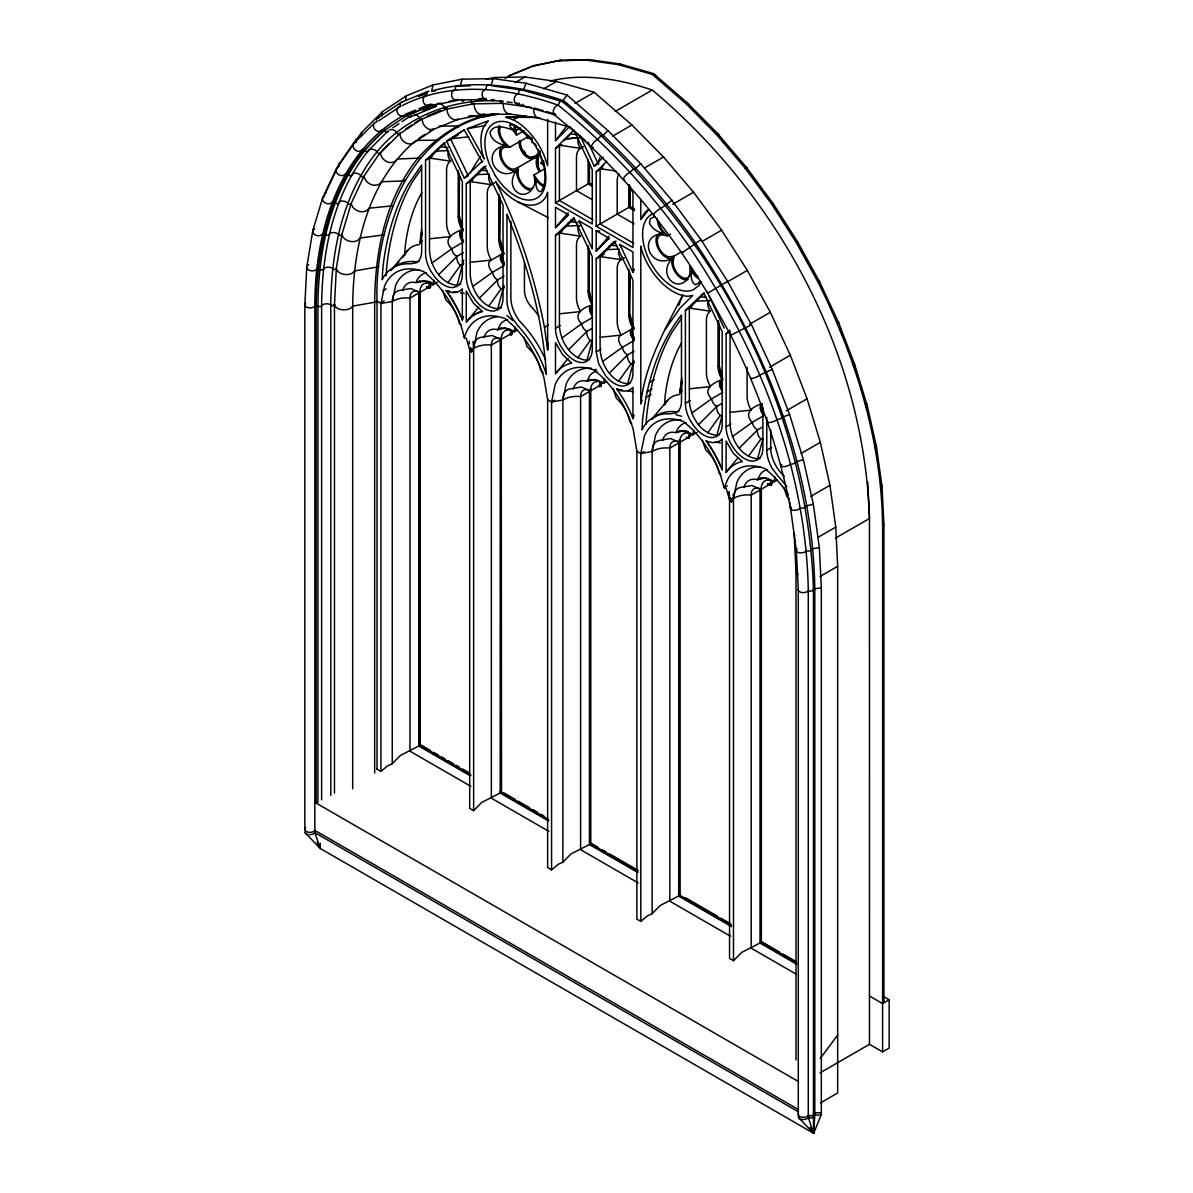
<?xml version="1.0" encoding="UTF-8"?>
<svg xmlns="http://www.w3.org/2000/svg" width="1193" height="1193" viewBox="0 0 1193 1193"><rect width="100%" height="100%" fill="white"/><g stroke="black" fill="none" stroke-linecap="round" stroke-linejoin="round"><path stroke-width="1.5" d="M821.321 1114.456L813.701 1133.35L320.246 848.462L305.319 832.968M316.16 306.735C316.667 251.917 328.209 194.653 363.268 150.989L365.058 149.945A1.864 1.476 39.8 0 0 366.892 151.824A1.864 1.476 39.8 0 0 368.488 150.452L388.307 130.753A1.864 1.506 50.7 0 1 386.681 132.155A1.864 1.506 50.7 0 1 384.981 130.141C334.547 172.955 318.322 242.119 317.949 305.691L317.949 802.054L316.16 803.098L316.16 306.735L317.949 305.691A1.849 1.104 1.5 0 0 320.067 306.646A1.849 1.104 1.5 0 0 321.618 305.423A6.114 3.639 1.5 0 1 330.789 304.722A1.849 1.104 1.5 0 0 332.907 305.676A1.849 1.104 1.5 0 0 334.458 304.439A9.335 5.547 1.5 0 0 342.615 309.792A9.335 5.547 1.5 0 0 352.696 306.109L376.168 301.978L377.048 300.77M306.765 267.575L304.841 305.11L304.841 829.731M314.848 830.865L314.848 305.93C314.758 234.395 337.022 152.54 403.652 115.348M492.605 114.051C463.287 118.808 437.279 136.077 417.908 158.147L397.045 159.042A9.335 7.456 39.8 0 1 387.263 161.83A9.335 7.456 39.8 0 1 380.463 152.212A1.864 1.476 39.8 0 1 378.867 153.584A1.864 1.476 39.8 0 1 377.033 151.705A6.114 4.891 39.8 0 0 368.488 150.452C333.608 193.907 322.125 250.873 321.618 305.423L321.618 799.862M334.472 304.737L336.337 268.574M377.018 769.425L377.018 301.218C374.527 224.045 410.392 128.486 495.483 113.917M386.219 275.762L386.651 267.277A372.291 214.934 60 0 1 412.36 181.888L421.532 168.645M402.399 257.673L404.725 254.84L405.068 248.219A241.985 139.715 60 0 1 421.785 192.714M419.817 242.91L421.681 229.384M420.503 242.79L421.77 233.276M646.144 424.097L646.502 417.296A372.291 214.934 60 0 1 672.211 331.908L681.367 318.665M679.667 392.929L681.814 377.689M681.009 392.422L681.904 381.596M681.665 392.05L681.799 389.336M540.041 152.197L537.924 155.985L518.388 167.244L518.03 173.447A12.049 6.949 60 0 0 523.816 185.437A12.049 6.949 60 0 0 532.958 187.868M532.108 142.832L532.287 139.73M536.805 158.102L536.895 156.551M537.193 162.382L537.461 157.73L536.477 158.296M537.924 155.985L537.521 162.904A11.11 6.412 60 0 0 540.205 170.674M539.997 153.077L538.58 155.597L538.177 162.531A11.11 6.412 60 0 0 538.595 165.081M798.758 1117.856L813.701 1133.35L814.804 1115.023L821.321 1115.023L821.321 587.955L819.367 547.647L813.343 504.296L803.381 459.737L789.632 414.567L772.259 369.383L751.501 324.779L727.641 281.354L700.977 239.689L671.883 200.32L640.73 163.784L607.938 130.544L566.973 95.037L526.009 83.256L493.216 78.619L462.064 79.185L432.97 84.957L406.321 95.843L382.446 111.71L361.688 132.348L336.888 168.079M378.792 266.77L354.5 270.915A9.335 5.98 6.1 0 1 344.434 274.435A9.335 5.98 6.1 0 1 336.337 268.261L341.973 234.171L351.294 203.198L363.418 177.369M384.086 234.827L359.943 238.048A9.335 6.487 13 0 1 349.922 241.344A9.335 6.487 13 0 1 341.988 234.171A1.864 1.282 13 0 1 340.408 235.453A1.864 1.282 13 0 1 338.335 234.111A6.114 4.25 13 0 0 329.253 233.962A1.864 1.282 13 0 1 327.702 235.26A1.864 1.282 13 0 1 325.644 233.903L323.84 234.946M377.018 769.082L380.955 771.364L387.695 765.772L392.273 763.699L392.273 301.501L395.614 285.455A68.046 39.294 60 0 1 419.235 269.663M469.699 348.073L469.699 808.392L473.636 810.673L473.636 348.475L476.991 332.429A68.046 39.294 60 0 1 497.466 316.771M511.797 333.265L501.194 339.379L492.083 335.487L481.51 337.276A22.264 12.855 60 0 0 474.173 344.076L473.636 348.475L471.667 351.89L469.401 348.654L466.299 338.38L464.301 337.723L465.971 332.922A73.593 42.486 60 0 1 498.629 316.667L504.982 318.442L511.32 323.989A73.593 42.486 60 0 1 543.993 377.972L547.632 399.715L547.632 867.579L551.569 869.861L551.569 401.981L555.207 384.444A73.593 42.486 60 0 1 587.866 368.19L594.218 369.964L600.556 375.512A73.593 42.486 60 0 1 633.229 429.495L636.868 451.237L636.868 919.102L640.805 921.384L647.531 915.792L652.124 913.719L660.191 905.487L680.442 895.093M551.569 869.861L558.294 864.269L562.872 862.196L562.872 399.998L566.228 383.952A68.046 39.294 60 0 1 591.445 368.234M640.805 921.384L640.805 453.504L644.444 435.967A73.593 42.486 60 0 1 677.117 419.712L683.455 421.487L689.808 427.034A73.593 42.486 60 0 1 720.05 473.576L724.136 487.743L726.134 488.399L729.251 498.674L731.518 501.91L733.486 498.495L734.023 494.096A22.264 12.855 60 0 1 741.36 487.296L751.918 485.506L761.045 489.398L771.647 483.284M652.124 913.719L652.124 451.521L655.464 435.475A68.046 39.294 60 0 1 680.696 419.757M729.549 498.092L729.549 958.411L733.486 960.693L733.486 498.495L736.827 482.464A68.046 39.294 60 0 1 760.448 466.672M361.345 136.017L361.688 132.348M460.259 234.275L460.409 231.979M501.03 256.256L501.656 260.954L503.893 264.443M500.956 257.777L501.552 255.302L504.102 253.781L503.446 254.169M590.177 309.285L590.848 305.736M392.825 205.807L368.935 208.193A9.335 6.904 20.8 0 1 358.974 211.295A9.335 6.904 20.8 0 1 351.309 203.198M377.018 301.218L380.955 303.484L392.273 301.501L392.81 297.102A22.264 12.855 60 0 1 400.147 290.302L410.705 288.512L419.832 292.404L429.346 286.916M428.69 287.289L429.793 283.248L429.271 288.303L426.319 287.051M429.271 288.303L430.434 283.815L429.778 284.202M430.584 287.543L431.091 283.442M501.194 337.768L501.522 792.301L481.704 802.442L473.636 810.673M510.052 334.264L511.156 330.222L510.649 335.278L511.305 334.905L511.797 330.789L511.141 331.177M511.961 334.532L512.453 330.416M547.632 399.715L551.569 401.981L562.872 399.998L563.409 395.599A22.264 12.855 60 0 1 570.761 388.799L581.319 387.009L590.446 390.901L599.96 385.414M590.431 389.291L590.117 391.901L591.087 388.918M599.304 385.786L600.407 381.745L599.885 386.8L600.541 386.428L601.033 382.312L600.377 382.699M601.197 386.055L601.69 381.939M636.868 451.237L640.805 453.504L652.124 451.521L652.66 447.121A22.264 12.855 60 0 1 659.997 440.321L670.555 438.532L679.682 442.424L689.196 436.936M679.026 440.247L678.698 896.092L731.503 926.588M679.667 440.814L679.354 443.423L680.323 440.441M688.54 437.309L689.643 433.268L689.122 438.323L686.154 437.07M690.598 436.206L690.941 433.462M729.147 491.397L729.251 498.674L733.486 498.495A18.67 10.782 0 0 1 751.202 495.095L760.716 489.592L760.716 942.694M769.903 484.298L771.006 480.242L770.559 483.911M770.484 485.297L771.647 480.809L771.14 484.925L767.531 484.045L771.14 484.925M771.796 484.552L772.303 480.436M404.904 180.098L404.024 180.948L381.357 181.739A9.335 7.233 29.8 0 1 371.47 184.676A9.335 7.233 29.8 0 1 364.193 175.759L379.434 153.688M381.894 116.019L382.446 111.71M420.145 158.043L419.25 158.923L417.908 158.147C385.593 198.381 375.124 251.186 374.677 301.68L374.677 773.019M420.935 237.526L421.785 232.411M642.147 400.251L640.805 403.711C644.936 364.268 664.963 329.402 682.828 294.835L678.832 305.199M681.054 385.831L681.904 380.731M405.56 100.272L406.321 95.843M681.949 251.544L674.239 256.003L673.135 261.655A12.049 6.949 60 0 0 681.054 276.716A12.049 6.949 60 0 0 690.136 272.809L689.778 266.188L693.953 272.854A12.049 6.949 60 0 0 698.129 276.91M432.97 84.957L431.687 90.981C475.396 78.47 521.55 86.179 563.722 100.794C614.395 141.639 658.7 189.941 695.743 243.432C764.251 345.12 812.612 464.241 814.804 588.06L814.804 1112.756L813.432 1113.546A3.072 1.775 0 0 1 812.001 1115.544A3.072 1.775 0 0 1 808.287 1115.261A5.16 2.982 0 0 1 801.979 1117.155A5.16 2.982 0 0 1 798.385 1113.621M459.305 126.011L458.38 126.905L457.187 126.011L439.143 126.07M462.064 79.185L460.468 85.27L459.096 86.06A3.072 2.431 84 0 0 455.592 89.803A5.16 4.086 84 0 0 451.759 96.245A5.16 4.086 84 0 0 457.933 99.392M482.703 116.452C479.675 119.002 472.801 113.917 468.417 116.303M445.362 142.504L429.495 158.058L429.495 250.992C430.449 266.069 440.754 283.874 457.068 285.261L463.704 260.208M485.223 166.632L470.206 181.56L470.206 274.494C471.16 289.556 481.45 307.376 497.779 308.748L503.923 285.485M574.444 218.14L559.428 233.067L559.428 326.002C560.382 341.079 570.672 358.884 587.001 360.271L592.205 340.587M615.141 241.642L600.124 256.57L600.124 349.504C601.078 364.566 611.368 382.386 627.697 383.758L633.856 360.495M704.362 293.15L689.345 308.092L689.345 401.012C690.3 416.089 700.589 433.894 716.918 435.281L722.123 415.596M730.041 331.579L730.041 424.514C730.996 439.576 741.3 457.396 757.615 458.768L762.834 439.084M493.216 78.619L491.292 84.703L489.905 85.493M484.104 337.53L484.134 337.485A26.917 15.539 60 0 1 497.585 329.715L500.747 323.855A36.819 21.265 60 0 1 507.696 319.605M573.371 389.007L573.341 389.052A26.917 15.539 60 0 1 586.822 381.238L589.983 375.377A36.819 21.265 60 0 1 596.932 371.127M743.955 487.549L743.97 487.505A26.917 15.539 60 0 1 757.436 479.735L760.597 473.875A36.819 21.265 60 0 1 767.546 469.624M449.731 291.152L446.093 290.57L447.643 292.613A79.17 45.707 60 0 1 460.483 315.444L462.332 320.082L463.555 316.682M622.164 389.947L616.721 389.082L618.242 391.11A79.17 45.707 60 0 1 631.082 413.941L632.946 418.594L634.169 415.194M526.009 83.256L523.727 89.296L522.355 90.086A3.072 2.222 -77.8 0 0 519.611 90.206A3.072 2.222 -77.8 0 0 518.627 93.815A5.16 3.743 -77.8 0 0 514.228 100.212A5.16 3.743 -77.8 0 0 519.507 103.299M460.394 232.903L463.406 230.279L462.75 230.667M502.402 255.645L502.864 254.556M590.311 307.913L591.803 306.064M591.43 306.437L590.833 308.912L592.205 313.789M631.544 329.238L631.097 333.801L634.229 339.647M721.109 380.567L720.095 384.295L720.811 387.486M760.955 405.486L761.895 403.831M761.283 405.307L761.805 404.054M761.82 405.501L761.656 408.975L762.953 412.196M438.323 140.178L415.79 140.416M619.942 244.505L632.946 272.392L634.378 269.156M402.742 290.555L402.772 290.51A26.917 15.539 60 0 1 416.223 282.741L419.727 281.056M662.592 440.575L662.607 440.53A26.917 15.539 60 0 1 676.073 432.761L679.563 431.076M336.172 169.212L322.617 198.053L312.805 230.622L306.869 266.471A5.16 3.311 6.1 0 0 310.448 270.632A5.16 3.311 6.1 0 0 316.741 268.947M325.286 193.46L338.931 164.41M808.511 1116.201L808.571 1117.826L808.377 1115.515M404.725 254.84L405.605 253.155A51.463 29.706 60 0 1 419.399 244.565M539.504 150.646L536.671 155.686L539.46 151.526M540.101 151.317L537.268 156.358L536.865 163.277A11.11 6.412 60 0 0 539.549 171.046M566.973 95.037L562.335 101.584L522.355 90.086L491.71 85.762M640.805 199.082L640.805 219.497L644.474 213.085A48.704 28.125 60 0 1 648.768 209.55M699.545 281.384L698.397 283.382L695.146 284.695C690.658 281.608 690.911 275.449 691.299 270.617A13.913 8.038 60 0 0 698.039 278.387M470.102 172.851L480.421 156.358M339.259 163.873L356.498 138.94M664.74 330.118L679.995 308.062L692.76 295.372L688.212 296.237A48.704 28.125 60 0 1 642.132 251.425L640.805 246.101L640.805 403.711M447.882 282.801L460.364 265.502L463.51 263.683M488.578 306.288L501.06 289.004L504.207 287.17M577.8 357.811L590.281 340.512A7.083 4.086 60 0 0 592.489 340.199M618.511 381.298L630.978 364.014L634.139 362.18M707.732 432.82L720.199 415.522A7.083 4.086 60 0 0 722.406 415.209M748.429 456.308L760.91 439.024A7.083 4.086 60 0 0 763.117 438.711M820.232 1058.504L837.665 1035.032M420.503 243.118L422.068 241.031M468.133 319.873L466.269 322.349L466.269 291.107L473.472 303.231L482.494 311.582L480.943 311.85A79.17 45.707 60 0 0 468.118 319.858A79.17 45.707 60 0 1 480.973 311.865M726.105 472.368L727.969 469.893A79.17 45.707 60 0 1 740.808 461.885L742.344 461.602L733.307 453.265L726.105 441.127L726.105 472.368L737.483 458.425M555.491 122.238L555.491 140.64L566.556 126.145M640.805 219.497L648.798 209.625M814.163 1115.634L813.701 1113.636M467.402 320.962L478.781 307.004M556.624 372.47L568.002 358.511M392.273 763.699L400.341 755.467L420.16 745.312L469.997 774.093M562.872 862.196L570.94 853.964L590.774 843.824L637.39 870.741M733.486 960.693L741.554 952.461L761.373 942.321L796.745 962.736M396.583 264.742L398.909 261.908M654.107 417.595L656.433 414.761M407.693 250.381L390.678 270.602A79.17 45.707 60 0 1 414.21 261.58L416.402 261.774A25.978 15.002 60 0 0 419.041 261.163M651.661 419.28L667.543 400.401M555.491 227.669L568.643 214.889L555.491 207.299L555.491 227.669L568.226 212.697M599.781 231.084L596.187 230.801L596.187 251.171L608.922 236.184M607.938 130.544L602.331 136.256A3.072 1.163 -46.8 0 0 600.183 136.733A3.072 1.163 -46.8 0 0 597.947 139.611A5.16 1.954 -46.8 0 0 592.28 144.457A5.16 1.954 -46.8 0 0 593.503 147.365M438.681 274.644L457.008 256.346L463.316 252.692M479.392 298.146L497.705 279.833L504.028 276.194M568.614 349.653L586.941 331.356L591.668 328.612M609.31 373.155L627.637 354.843L633.945 351.204M698.531 424.663L716.859 406.366L721.586 403.622M739.228 448.165L757.555 429.853L762.282 427.124M460.93 230.726L461.78 229.876M462.258 230.681L460.916 233.903L462.273 238.779M501.627 254.228L502.477 253.378M502.954 254.184L501.612 257.39L504.132 263.921M631.977 328.821L630.381 330.864L630.441 334.189L634.079 340.751M721.198 380.328L720.318 385.324L722.376 389.813M720.691 381.835L722.585 380.686M721.735 381.074L720.751 383.922L722.257 388.694M761.671 403.786C758.569 406.709 760.806 411.689 762.998 414.508M761.775 404.949L760.806 407.797L762.804 413.3M354.023 143.279L374.498 122.924M363.268 150.989L383.192 131.185L407.887 114.916L433.477 104.462A1.864 1.506 73.4 0 0 436.444 105.655M381.745 150.929L389.529 143.19M380.03 153.286L399.446 133.989L421.755 119.151M414.538 141.654C367.712 181.977 353.098 246.742 352.696 306.109L352.696 788.841M425.558 160.339L443.945 142.906L462.332 181.56L462.332 274.494A25.963 14.987 60 0 1 456.949 286.35L453.131 287.528A26.007 15.017 60 0 1 434.744 276.91L430.941 271.348A26.007 15.017 60 0 1 425.558 253.244L425.558 160.339L432.015 156.611M464.301 178.115L481.957 161.502L464.301 129.948L446.629 141.117L464.301 178.115L467.522 176.251M482.047 162.099L483.001 161.159M466.269 183.841L484.641 166.394L503.028 205.062L503.028 297.982A25.963 14.987 60 0 1 497.645 309.852L493.842 311.03A26.007 15.017 60 0 1 475.455 300.412L471.638 294.835A26.007 15.017 60 0 1 466.254 276.746L466.269 183.841L472.711 180.113M555.491 140.64L568.614 127.591M555.491 148.32L573.863 130.037L592.25 169.54L592.25 223.971L555.491 202.75L555.491 148.32L561.933 144.592M563.946 140.714L570.209 134.481M571.477 133.213L570.851 133.855L576.204 134.555M580.126 135.823L594.218 166.095L603.121 157.237M629.114 184.811L632.946 193.042L632.946 247.473L596.187 226.252L596.187 171.807L606.685 161.368M633.692 243.357L600.124 223.971L600.124 168.705L603.733 165.111M555.491 235.349L573.863 217.916L592.25 256.57L592.25 349.504C592.354 355.231 589.417 361.882 583.064 362.538A26.007 15.017 60 0 1 564.677 351.92L560.859 346.358A26.007 15.017 60 0 1 555.476 328.254L555.491 235.349L561.933 231.621M640.73 163.784L634.765 169.138A3.072 0.895 -42.5 0 0 632.737 169.704A3.072 0.895 -42.5 0 0 630.277 172.359A5.16 1.506 -42.5 0 0 624.864 176.37A5.16 1.506 -42.5 0 0 624.148 179.636M596.187 251.171L609.191 238.302M596.187 258.851L614.574 241.404L632.946 280.072L632.946 372.991A26.007 15.017 60 0 1 627.563 384.862L623.76 386.04A26.007 15.017 60 0 1 605.373 375.422L598.647 363.761L596.187 351.771L596.187 258.851L604.255 254.184M690.792 421.383A26.007 15.017 60 0 1 685.408 403.264L685.408 310.359L703.795 292.926L722.168 331.579L722.168 424.514A26.007 15.017 60 0 1 716.784 436.384L712.982 437.548A26.007 15.017 60 0 1 694.594 426.93L690.792 421.368M730.951 423.992L726.105 426.781L726.105 333.861L729.922 330.073M772.661 204.764L773.586 203.749L772.244 204.167M671.883 200.32L660.982 208.387A5.16 1.044 -38.4 0 0 655.419 212.205A5.16 1.044 -38.4 0 0 654.196 214.889M813.432 1113.546L813.432 588.85C807.169 400.177 706.957 220.228 562.335 101.584L561.545 101.092A2.997 1.73 -60 0 0 559.368 102.359L558.279 105.223A5.026 2.908 -60 0 0 554.76 107.474L553.239 110.606L553.835 114.409C615.573 163.978 667.006 225.447 707.628 293.254L727.641 281.354M608.132 239.286L609.34 238.391L596.187 230.801M815.013 1115.157L814.908 1112.935M431.955 262.982L451.819 248.74L462.854 242.373M472.652 286.484L492.515 272.243L503.565 265.86M561.888 337.992L581.737 323.75L592.787 317.383M700.977 239.689L681.844 252.931L683.112 252.484M602.584 361.494L622.448 347.252L633.483 340.87M691.806 413.002L711.669 398.76L722.704 392.393M732.502 436.504L752.365 422.262L763.401 415.88M544.5 327.449C534.688 276.955 518.359 227.744 495.662 181.575L500.225 187.689A48.704 28.125 60 0 0 546.305 196.099L547.632 192.312L547.632 349.922L548.228 342.645L547.632 349.922L544.5 327.449L548.467 324.72M818.995 281.891L819.666 281.369L818.83 281.533M731.786 334.458L730.712 335.263C758.137 390.23 779.074 448.493 790.541 508.919M377.614 118.047L401.295 102.285L427.765 91.473M378.584 120.896L400.639 106.222A3.072 2.505 62.1 0 1 402.593 102.016M392.855 127.726L398.939 123.684M401.966 121.671L409.572 116.616M405.859 128.919L411.824 124.952M414.806 122.968L419.28 120.001M505.191 78.44L509.59 75.517L534.136 65.496L560.934 60.172L589.625 59.65L619.823 63.915L653.585 73.638L687.362 102.911L717.56 133.512L746.251 167.169L773.049 203.421L797.595 241.806L819.576 281.787L838.694 322.856L854.68 364.476L867.356 406.067L876.527 447.107L882.074 487.027L883.909 524.86L883.909 1002.806M418.862 138.358L425.021 134.272M429.644 131.2L432.716 129.142M412.808 143.339L434.297 129.053L458.306 119.24A9.335 7.561 73.4 0 1 450.179 117.257A9.335 7.561 73.4 0 1 447.241 107.817A1.864 1.506 73.4 0 1 445.571 109.234A1.864 1.506 73.4 0 1 444.184 107.072A6.114 4.951 73.4 0 0 441.216 104.313M468.238 175.848L450.566 138.835L464.435 129.619M797.55 241.97L796.685 242.373M383.192 131.185L384.981 130.141M410.854 116.437A1.864 1.521 62.1 0 1 407.887 114.916L406.097 115.96L433.477 104.462M491.665 79.379L494.871 77.53L524.905 76.978L556.52 81.437L594.218 92.293L631.917 124.967L663.532 157.014L693.565 192.237L721.616 230.189L747.325 270.379L770.32 312.238L790.333 355.231L807.079 398.805L820.352 442.349L829.94 485.312L835.756 527.097L837.665 566.287L837.665 1092.997L820.471 1102.914M509.59 75.517L508.278 76.277L534.136 65.496M346.596 175.103L348.401 174.074A1.864 1.432 29.8 0 0 350.324 175.803A1.864 1.432 29.8 0 0 351.905 174.446A6.114 4.742 29.8 0 1 360.674 175.386A1.864 1.432 29.8 0 0 362.597 177.101A1.864 1.432 29.8 0 0 364.178 175.759M515.287 82.526L524.905 76.978M532.824 66.241L560.934 60.172M333.399 203.213L335.188 202.184A1.864 1.372 20.8 0 0 337.201 203.735A1.864 1.372 20.8 0 0 338.767 202.407A6.114 4.518 20.8 0 1 347.715 202.974A1.864 1.372 20.8 0 0 351.294 203.556M446.629 141.117L457.918 134.6M452.013 138.239L458.455 134.526M446.823 141.475L454.891 136.807M559.621 60.932L589.625 59.65M543.695 88.849L556.52 81.437M588.313 60.411L618.511 64.676L619.823 63.915M515.853 130.693L520.655 127.934M511.916 128.844L516.554 135.077L524.264 130.633M574.981 103.388L594.218 92.293M518.388 167.244L514.213 169.078A12.049 6.949 60 0 1 502.387 159.564A12.049 6.949 60 0 1 504.714 147.261L509.694 147.276L528.201 136.599M522.892 131.17L529.424 136.479M528.812 137.627L529.468 137.255L526.918 137.627L532.033 139.238M481.286 168.899L486.118 166.11M478.96 171.225L485.402 167.497M618.511 64.676L652.273 74.384L653.585 73.638M318.054 269.872L319.843 268.843A1.864 1.193 6.1 0 0 321.961 269.976A1.864 1.193 6.1 0 0 323.512 268.708M535.09 156.387L536.015 155.701M615.185 111.426L652.273 90.012C777.776 195.07 864.12 353.009 869.458 518.016L869.473 1044.322L882.596 1051.898L889.158 1048.11L889.158 999.779L883.327 996.409M494.469 182.857L491.307 184.676A19.491 11.259 60 0 0 487.266 193.594L487.266 246.489A19.491 11.259 60 0 0 491.307 260.089C486.058 262.251 489.741 269.618 492.53 272.451A6.427 3.713 60 0 0 497.705 279.833A7.083 4.086 60 0 0 501.06 289.004A7.083 4.086 60 0 0 504.028 287.901M544.754 166.617L540.802 162.8L543.874 161.01M462.243 229.861A19.491 11.259 60 0 1 458.201 216.276L458.858 215.903A19.491 11.259 60 0 0 462.094 227.997M459.514 216.231L462.899 229.995L460.617 225.253L458.858 216.604L459.514 176.176M534.896 184.408A12.049 6.949 60 0 0 535.031 181.933L533.927 174.998L544.724 168.765M583.437 146.635L580.529 148.32A19.491 11.259 60 0 0 576.487 157.237L576.487 190.626L591.817 199.47M612.68 136.077L631.917 124.967M463.227 229.295C453.474 232.575 441.857 239.167 451.819 248.949A6.427 3.713 60 0 0 457.008 256.346A7.083 4.086 60 0 0 460.364 265.502A7.083 4.086 60 0 0 463.6 263.877M652.273 74.384L686.05 103.672L687.362 102.911M460.244 233.53L462.765 240.509L462.407 238.675M462.899 229.488C457.516 230.905 459.782 238.003 462.452 241.001L463.615 241.135L462.959 241.508M594.218 166.095L599.05 163.292M382.923 290.749L386.159 288.885M596.187 171.807L602.644 168.094M381.029 302.724L384.25 300.86M555.491 202.75L589.446 183.155L592.533 184.93M504.147 265.517C501.105 262.833 497.854 255.436 502.939 253.363A19.491 11.259 60 0 1 498.898 239.778L499.554 239.405A19.491 11.259 60 0 0 502.79 251.499M503.595 253.498L501.328 248.755L499.554 240.106L500.21 197.859M437.503 282.204L432.955 284.829A18.566 10.722 60 0 0 419.832 292.404A13.913 8.038 60 0 0 409.989 298.086L405.128 297.892A18.67 10.782 0 0 0 392.273 301.501M419.504 293.403L420.16 293.031L420.16 745.312M644.295 168.109L663.532 157.014M503.923 252.797L491.307 260.089L470.206 262.296M686.05 103.672L716.247 134.272L717.56 133.512M570.508 220.422L573.729 218.558M568.181 222.733L574.623 219.005M596.187 226.252L630.143 206.643L634.78 209.327M672.733 204.271L693.565 192.237M611.204 243.909L616.05 241.12M608.877 246.235L615.32 242.507M716.247 134.272L744.939 167.93L746.251 167.169M624.386 257.867L621.225 259.686A19.491 11.259 60 0 0 617.199 268.604L617.199 321.499A19.491 11.259 60 0 0 621.225 335.099C615.991 337.276 619.659 344.628 622.448 347.461A6.427 3.713 60 0 0 627.637 354.843A7.083 4.086 60 0 0 630.978 364.014A7.083 4.086 60 0 0 633.96 362.911M674.239 256.003L669.601 256.883A12.049 6.949 60 0 1 658.193 245.788A12.049 6.949 60 0 1 662.1 234.887L667.379 235.871L670.451 234.096M517.344 330.058L514.317 331.803A18.566 10.722 60 0 0 501.194 339.379A13.913 8.038 60 0 0 491.352 345.06A18.67 10.782 0 0 0 473.636 348.475L469.401 348.654M592.369 316.011C589.983 313.222 587.448 306.571 592.16 304.886A19.491 11.259 60 0 1 588.134 291.286L588.79 290.913A19.491 11.259 60 0 0 590.624 299.935M592.071 303.425L588.79 291.614L589.446 251.186M591.579 305.214C581.692 307.943 572.61 315.086 581.752 323.959A6.427 3.713 60 0 0 586.941 331.356A7.083 4.086 60 0 0 590.281 340.512M702.394 241.299L721.616 230.189M555.491 328.269L560.322 325.48M744.939 167.93L771.737 204.182L773.049 203.421M631.738 328.776L632.872 328.373A19.491 11.259 60 0 1 628.83 314.788L629.486 314.415A19.491 11.259 60 0 0 632.708 326.509M633.528 328.507L631.246 323.765L629.486 315.116L630.143 274.688M633.856 327.807L621.225 335.099L600.124 337.306M596.202 351.935L601.048 349.131M726.492 282.398L747.325 270.379M771.737 204.182L796.283 242.552L797.595 241.806M685.408 310.359L691.865 306.631M551.569 401.981L554.79 400.117M606.596 381.581L603.569 383.326A18.566 10.722 60 0 0 590.446 390.901A13.913 8.038 60 0 0 580.603 396.583A18.67 10.782 0 0 0 566.556 398.149L562.872 399.998M726.105 333.861L729.341 331.997M882.596 1051.898L882.596 525.621C881.597 440.799 855.813 358.019 818.264 282.547L819.576 281.787M749.502 324.272L770.32 312.238M649.454 382.521L654.286 379.732M647.173 391.736L652.004 388.948M646.248 397.299L651.08 394.51M722.302 391.021C719.916 388.232 717.366 381.581 722.093 379.896A19.491 11.259 60 0 1 718.052 366.296L718.708 365.923A19.491 11.259 60 0 0 720.557 374.945M721.989 378.435L718.708 366.624L719.364 324.377M679.846 389.619L680.502 389.246L680.353 393.138M723.077 379.314C713.325 382.595 701.693 389.186 711.669 398.969A6.427 3.713 60 0 0 716.859 406.366A7.083 4.086 60 0 0 720.199 415.522M685.408 403.279L690.24 400.49M837.382 323.616L838.694 322.856M769.5 367.265L790.333 355.231M640.805 453.504L644.026 451.64M689.629 434.222L690.285 433.834L689.122 438.323M697.338 432.224L692.805 434.849A18.566 10.722 60 0 0 679.682 442.424A13.913 8.038 60 0 0 669.84 448.106A18.67 10.782 0 0 0 655.807 449.672L652.124 451.521M762.193 403.726C752.306 406.455 743.239 413.598 752.365 422.471A6.427 3.713 60 0 0 757.555 429.853A7.083 4.086 60 0 0 760.91 439.024M853.368 365.237L854.68 364.476M786.247 410.824L807.079 398.805M786.828 486.789A79.17 45.707 60 0 0 778.149 476.246L772.154 468.342A25.963 14.987 60 0 1 766.771 450.253L771.617 447.464M727.372 485.879L724.136 487.743L728.237 478.304A73.593 42.486 60 0 1 758.48 466.687L764.817 468.476L771.17 474.009A73.593 42.486 60 0 1 788.319 494.603M866.043 406.828L867.356 406.067M801.114 453.444L820.352 442.349M777.195 480.078L774.168 481.823A18.566 10.722 60 0 0 761.045 489.398A13.913 8.038 60 0 0 751.202 495.095L751.202 948.181L796.014 974.055M760.716 490.398L761.373 490.025L761.373 942.321M875.215 447.867L876.527 447.107M810.718 496.407L829.94 485.312M880.762 487.788L882.074 487.027M818.13 537.282L835.756 527.097M835.607 538.043L869.473 518.478L867.699 481.987M882.596 525.621L883.909 524.86M820.038 576.458L837.665 566.287M889.158 999.779L882.596 1003.567L869.473 995.991M820.038 1072.865L869.473 1044.322M751.501 324.779L730.712 335.263L706.48 291.137M497.585 329.715L501.09 328.03M586.822 381.238L590.326 379.553M757.436 479.735L760.94 478.065M513.05 119.703L518.254 117.346L506.041 117.302L513.05 119.703A48.704 28.125 60 0 1 543.963 155.06L547.632 165.693L547.632 119.3M533.331 156.969L536.403 155.627M537.327 155.299L532.018 157.73A11.11 6.412 60 0 1 523.28 152.719A11.11 6.412 60 0 1 519.924 141.475M537.879 155.985L533.047 158.207A12.049 6.949 60 0 1 523.578 152.764A12.049 6.949 60 0 1 519.939 140.565M434.028 280.206A28.543 16.478 60 0 0 432.955 284.829C428.764 275.315 409.214 289.109 419.384 276.88A36.819 21.265 60 0 1 426.333 272.63M497.675 329.715L505.28 327.851L514.317 331.803A28.543 16.478 60 0 1 515.391 327.18M586.911 381.238L594.651 379.449L603.569 383.326A28.543 16.478 60 0 1 604.627 378.703M757.525 479.735L765.25 477.946L774.168 481.823A28.543 16.478 60 0 1 775.241 477.2M418.504 96.365L426.736 92.994M422.068 95.142L427.019 93.114M402.28 105.551C450.939 80.617 508.486 87.507 558.279 105.223C608.728 145.874 652.78 193.967 689.658 247.19C757.913 348.52 806.11 467.224 808.287 590.595L808.287 1115.261M405.188 114.334L415.462 110.129M418.892 108.727L429.167 104.537M422.963 110.755L433.134 106.595M410.258 116.959L435.654 106.58M427.258 115.975L440.575 110.531M421.427 119.36L446.361 109.174M467.328 128.71L488.399 120.791L484.447 125.369A48.704 28.125 60 0 0 482.792 154.792L484.224 158.952L467.328 128.71L485.655 125.519M772.259 369.383L759.911 375.034A5.16 0.88 -23 0 1 753.857 378.017A5.16 0.88 -23 0 1 751.038 377.987M591.519 306.079L592.667 305.676M594.218 369.964L596.217 369.278M457.068 285.261L460.886 284.083M497.779 308.748L501.582 307.585M587.001 360.271L589.536 359.481M627.697 383.758L630.232 382.983M716.918 435.281L719.454 434.491M757.615 458.768L760.165 457.993M789.632 414.567L782.071 417.237A3.072 0.805 -19 0 1 780.535 418.654A3.072 0.805 -19 0 1 777.046 419.563A5.16 1.342 -19 0 1 770.887 422.322A5.16 1.342 -19 0 1 767.785 421.591M654.897 216.574L650.483 218.558L649.41 222.837C651.81 228.892 657.91 232.203 663.949 233.634A13.913 8.038 60 0 1 657.313 218.274M803.381 459.737L795.671 461.915A3.072 1.074 -14.8 0 1 794.18 463.481A3.072 1.074 -14.8 0 1 790.601 464.092A5.16 1.789 -14.8 0 1 783.607 466.687A5.16 1.789 -14.8 0 1 781.758 464.435M486.103 79.26L494.871 77.53M432.105 91.414L435.713 90.698M549.898 81.124C583.899 72.654 619.585 79.156 652.273 90.012M436.966 103.776L440.456 103.075M449.179 101.345L457.918 99.615M431.687 105.506L459.603 99.958L485.983 99.481M445.973 109.264L473.189 103.866L502.328 103.344M456.278 119.792L482.524 114.588L510.619 114.066A9.335 7.113 -86.4 0 1 503.282 104.432M481.987 117.332L498.391 114.081M813.343 504.296L805.529 505.996A3.072 1.327 -10.3 0 1 804.067 507.711A3.072 1.327 -10.3 0 1 800.414 508.009A5.16 2.222 -10.3 0 1 793.345 510.306A5.16 2.222 -10.3 0 1 791.347 507.353M450.566 138.835L468.864 136.777M429.495 238.809L450.611 236.587A19.491 11.259 60 0 1 446.57 223.002L446.57 170.092A19.491 11.259 60 0 1 450.611 161.174A7.784 4.489 60 0 1 448.762 151.377M559.428 313.819L580.529 311.597A19.491 11.259 60 0 1 576.487 298.011L576.487 245.102A19.491 11.259 60 0 1 580.529 236.184A7.784 4.489 60 0 1 579.574 225.611M689.345 388.829L710.461 386.607A19.491 11.259 60 0 1 706.42 373.021L706.42 320.127A19.491 11.259 60 0 1 710.461 311.194A7.784 4.489 60 0 1 709.507 300.621M730.041 412.316L751.158 410.109A19.491 11.259 60 0 1 747.116 396.523L747.116 367.325M577.412 137.762L565.765 138.895L578.187 137.851M819.367 547.647L811.494 548.884A3.072 1.551 -5.4 0 1 810.047 550.748A3.072 1.551 -5.4 0 1 806.349 550.748A5.16 2.625 -5.4 0 1 799.25 552.747A5.16 2.625 -5.4 0 1 797.148 549.108M436.474 151.123L448.404 150.572M477.185 174.625L489.115 174.074M566.407 226.133L580.037 225.507M607.103 249.635L619.033 249.083M696.324 301.143L709.954 300.517M654.137 75.04L655.852 75.726A4.832 2.789 -60 0 1 656.254 76.755M590.535 379.538L599.05 380.671M679.786 431.061L688.286 432.194L692.805 434.849A28.543 16.478 60 0 1 693.864 430.226M761.149 478.035L765.131 477.871L770.335 479.571M419.921 281.175L424.052 280.952L429.122 282.577M501.284 328.15L509.829 329.164M459.096 86.06L469.967 85.866M478.989 98.601L486.028 98.482M526.426 116.168L506.041 117.302L535.344 117.406M821.321 587.955L813.432 588.85A3.072 1.715 -1.4 0 1 812.001 590.818A3.072 1.715 -1.4 0 1 808.287 590.595A5.16 2.893 -1.4 0 1 801.979 592.548A5.16 2.893 -1.4 0 1 798.385 589.178M814.804 1112.756L821.321 1112.741M526.62 136.777L527.873 136.777L522.594 131.692M540.802 162.8L544.112 162.815M440.933 146.709L448.076 147.634M481.629 170.196L486.983 170.897M570.851 221.719L577.994 222.644M611.547 245.206L616.915 245.922M700.768 296.729L706.137 297.43M491.262 99.66L494.752 100.152M500.001 100.898L503.491 101.39M506.995 101.882L512.244 102.628M515.465 103.15L519.238 103.612M501.955 103.299L530.84 107.385M508.65 113.887L538.326 118.077L570.627 127.368M600.124 168.705L615.961 171.031M429.495 158.058L450.611 161.174M470.206 181.56L491.307 184.676A7.784 4.489 60 0 1 489.458 174.879M559.428 233.067L580.529 236.184M600.124 256.57L621.225 259.686A7.784 4.489 60 0 1 619.376 249.889M689.345 308.092L710.461 311.194M453.355 291.718L456.994 292.3M460.617 292.882L464.256 293.448M627.607 390.812L633.065 391.677M715.025 442.036L720.468 442.901M688.316 432.209C683.261 426.9 670.615 438.577 679.22 426.9A36.819 21.265 60 0 1 686.184 422.65M675.909 414.672L681.501 416.253M534.121 108.026L543.188 110.666M546.364 111.545L555.491 114.2M517.001 103.985L554.76 114.856A5.026 2.908 -60 0 0 555.893 114.752M514.302 124.624A13.913 8.038 60 0 0 514.645 130.693C507.472 128.024 493.634 122.581 490.025 132.647C491.054 140.312 499.315 144.472 506.264 145.576A13.913 8.038 60 0 1 499.33 125.414M446.093 290.57C451.133 293.329 458.425 293.657 462.332 288.825L462.332 320.082M426.975 286.663L429.927 287.931M616.721 389.082C621.762 391.841 629.054 392.169 632.946 387.337L632.946 418.594M553.835 114.409L554.76 114.856M528.767 136.852L531.989 138.448M517.717 201.766L548.407 217.752M591.877 185.318L588.79 183.528L588.79 161.816M634.124 209.7L629.486 207.03L629.486 185.318M591.952 186.123L588.134 183.916L588.134 159.802M634.229 210.535L628.83 207.403L628.83 185.154M634.05 223.852L617.199 214.129L617.199 180.739A19.491 11.259 60 0 1 619.048 173.85M592.996 219.855L559.428 200.484L559.428 145.203L580.529 148.32A7.784 4.489 60 0 1 579.574 137.747M420.816 744.939L430.464 750.501M433.685 752.365L438.502 755.154M441.723 757.003L444.929 758.867M448.15 760.716L452.967 763.505M456.188 765.354L459.394 767.218M462.616 769.067L469.043 772.781M503.789 792.838L515.048 799.34M518.254 801.204L529.513 807.691M532.734 809.555L537.551 812.329M540.772 814.193L543.978 816.042M591.43 843.436L597.857 847.149M602.674 849.938L605.895 851.787M609.101 853.651L638.046 870.353M685.483 897.747L717.634 916.313M720.855 918.163L730.504 923.74M762.029 941.933L779.715 952.148M782.921 953.997L795.791 961.424M501.522 792.301L548.154 819.218M731.458 925.037L680.01 895.346L680.01 443.05M419.325 745.595L470.952 775.405M499.792 792.048L548.884 820.396M589.924 844.092L638.344 872.038M678.444 895.197L730.802 925.425M760.523 942.589L796.089 963.109M470.057 775.644L418.847 746.072L418.847 292.971M548.228 820.769L500.21 793.047L500.21 339.96M637.465 872.292L589.461 844.569L589.461 391.483M796.864 964.332L760.06 943.066L760.06 489.98M470.803 786.306L409.989 751.187L409.989 298.086L419.504 292.598L419.504 745.7M548.974 831.432L491.352 798.162L491.352 345.06L500.866 339.573L500.866 792.674M638.21 882.954L580.603 849.684L580.603 396.583L590.117 391.095L590.117 844.197M730.653 936.326L669.84 901.207L669.84 448.106L679.354 442.618L679.354 895.719M314.848 802.337L798.505 1081.574M798.505 1109.609L314.848 830.373A5.16 2.982 0 0 1 307.734 832.088A5.16 2.982 0 0 1 305.602 827.808M309.39 834.638A5.16 2.982 0 0 0 314.848 832.639L798.505 1111.876M514.645 130.693L510.201 126.98L509.754 124.549L514.809 125.548L531.616 138.537M569.315 126.607L585.659 140.774M506.936 315.459L512.528 320.35M523.25 131.305L528.529 136.405M509.694 147.276L504.415 142.176A12.049 6.949 60 0 1 500.523 126.771M689.584 106.788L694.803 112.082M702.647 120.031L707.881 125.325M633.811 339.453C631.022 336.814 628.92 330.043 634.02 328.791C629.695 330.148 631.902 336.172 634.05 338.633M462.452 241.001L463.451 242.239M720.811 475.023L719.051 473.114A26.917 15.539 60 0 0 705.6 449.806L702.438 440.306M631.574 423.5L629.844 421.666A26.917 15.539 60 0 0 616.363 398.283L613.202 388.784M543.188 372.887L540.578 370.069A26.917 15.539 60 0 0 527.127 346.76L523.966 337.261M460.96 325.003L459.216 323.094A26.917 15.539 60 0 0 445.75 299.786L442.588 290.287M667.379 235.871L662.383 230.145A12.049 6.949 60 0 1 658.775 221.779M721.78 140.178L725.359 144.368M707.479 442.633L705.943 440.59C710.983 443.349 718.275 443.677 722.168 438.845L722.168 470.102L720.304 465.464A79.17 45.707 60 0 0 707.479 442.633A79.17 45.707 60 0 1 720.304 465.464M533.927 174.998L538.565 181.232A12.049 6.949 60 0 0 545.082 185.467M763.714 192.625L765.846 195.518M762.491 412.48L763.073 413.315M721.601 389.082L722.615 390.529M634.199 337.53L633.289 336.008M633.483 338.111L634.065 338.931M592.444 314.803L591.415 313.073M592.175 314.788L590.177 308.54M504.266 262.52L503.371 260.999M503.222 263.295L503.804 264.115M462.526 239.793L460.468 235.304M534.688 143.458L536.149 145.77M810.017 1127.31L813.701 1133.35L813.701 1129.846M317.487 843.943L320.246 848.462L320.246 843.212M801.055 250.336L802.814 253.512M796.283 242.552L818.264 282.547M579.246 221.018L592.25 248.89L592.25 228.519L579.097 220.929L580.305 223.225M621.001 246.727L619.793 244.431L632.946 252.021L632.946 272.392M314.907 832.848L314.907 830.656M722.511 387.516L721.854 385.906M721.676 387.889L722.123 388.799M502.641 262.46L501.164 258.792M811.329 1128.518L813.701 1133.35L813.432 1115.813M317.099 842.019L320.246 848.462L314.848 832.639M537.461 148.767L544.351 166.021L544.217 164.5C544.426 173.283 546.782 183.647 541.249 191.208L539.907 191.73C535.418 189.568 535.836 183.588 535.851 179.382A13.913 8.038 60 0 0 542.979 186.287M722.645 378.062L719.364 366.251M634.184 328.12L631.902 323.392L630.143 314.743M503.506 251.529L500.21 239.733M709.373 296.401L724.136 328.135M587.985 141.952L598.155 163.814M783.801 487.281L786.962 496.78A26.917 15.539 60 0 1 789.319 499.077M840.245 329.954L842.228 335.129M730.041 497.645L731.518 501.91M470.191 347.625L471.667 351.89M798.385 1115.887A5.16 2.982 0 0 0 801.979 1119.422A5.16 2.982 0 0 0 808.287 1117.528L813.701 1133.35M762.312 408.588L762.819 410.228M761.343 408.632L761.626 409.557M761.596 410.675L760.791 407.052M720.93 386.055L721.228 386.979M632.379 333.578L632.886 335.218M631.425 333.622L631.708 334.547M591.937 310.896L592.19 311.716M590.386 310.314L590.967 312.163M502.969 260.208L502.268 257.017M501.492 258.613L501.791 259.537M462.273 236.706L461.661 234.29M855.083 369.651L853.502 364.476A4.578 1.193 -19 0 0 853.383 362.896M720.468 370.113L721.347 373.051M631.246 318.591L632.558 323.005M591.206 299.89L589.446 291.241M501.328 243.581L502.641 247.995M460.632 220.079L461.93 224.493M464.301 337.723L462.63 330.998A73.593 42.486 60 0 0 429.957 277.015L423.604 271.467L417.267 269.693A73.593 42.486 60 0 0 384.593 285.947L380.955 303.484L380.955 771.364M516.554 135.077L515.451 128.143A12.049 6.949 60 0 1 515.6 125.668M789.706 501.85L796.372 550.853L798.281 590.147L798.281 1114.62M729.162 492.56L729.549 496.228M469.162 341.183L469.46 343.912M733.158 494.499L733.486 498.495M473.039 341.302L473.636 348.475M794.18 534.091L795.999 571.551L795.999 1059.966M770.708 429.689L770.708 447.986A25.978 15.002 60 0 0 779.909 471.638L782.086 473.964A79.17 45.707 60 0 1 784.338 476.484M766.771 417.326L766.771 450.253M762.879 407.126L762.879 448.001A25.963 14.987 60 0 1 757.495 459.872L753.678 461.05A26.007 15.017 60 0 1 735.291 450.432L731.488 444.855A26.007 15.017 60 0 1 726.105 426.766M718.708 321.111L718.708 366.624M718.052 320.693L718.052 366.296M630.143 186.749L630.143 206.643M629.486 271.422L629.486 315.116M628.83 269.186L628.83 314.788M590.774 391.528L590.774 843.824M589.446 163.247L589.446 183.155M588.79 247.92L588.79 291.614M588.134 245.683L588.134 291.286M524.443 262.535L524.443 290.466A16.881 9.753 60 0 0 530.423 305.84L531.854 307.362A51.463 29.706 60 0 1 538.804 316.056M510.872 221.137L510.872 297.967A25.978 15.002 60 0 0 520.059 321.618L522.251 323.944A79.17 45.707 60 0 1 545.783 360.152M499.554 196.413L499.554 240.106M498.898 194.176L498.898 239.778M458.858 172.91L458.858 216.604M458.201 170.674L458.201 216.276M334.458 304.439L334.458 793.136M330.789 795.328L330.789 304.722C331.296 250.873 342.585 194.608 377.033 151.705C406.932 115.453 454.563 97.826 500.926 101.092A1.864 1.417 -86.4 0 0 502.7 103.254M883.446 1000.301A4.563 2.64 0 0 1 883.431 1000.763M883.446 522.445A4.563 2.565 -1.4 0 1 883.431 522.892M880.837 483.776A4.578 2.326 -5.4 0 1 881.18 486.073M874.872 444.199A4.578 1.968 -10.3 0 1 875.244 446.719M866.685 404.114A4.578 1.596 -14.8 0 1 866.834 405.202M865.268 403.771A4.578 1.596 -14.8 0 1 865.85 403.831M838.068 321.901A4.578 0.775 -23 0 1 838.023 322.751M746.057 167.87A4.578 0.925 -38.4 0 1 746.684 168.735M717.515 134.391A4.578 1.342 -42.5 0 1 718.633 135.197M686.974 104.134A4.578 1.73 -46.8 0 1 688.734 105.506M798.028 574.176A9.335 5.234 -1.4 0 1 796.044 570.105M794.851 535.314A9.335 4.742 -5.4 0 1 794.225 532.764M523.026 104.566A1.864 1.342 -77.8 0 1 522.832 104.209M540.205 118.256A9.335 6.755 -77.8 0 1 533.838 108.742M486.684 99.466A5.16 3.937 -86.4 0 1 482.106 94.829A5.16 3.937 -86.4 0 1 486.297 89.251A3.072 2.341 -86.4 0 1 489.384 85.121M493.917 99.615A1.864 1.417 -86.4 0 1 491.471 99.78M463.719 100.868A1.864 1.461 84 0 1 461.393 99.407M471.175 100.898A6.114 4.847 84 0 1 471.578 101.629A1.864 1.461 84 0 0 474.188 103.269M484.522 114.051A9.335 7.382 84 0 1 474.247 104.954M430.882 103.836A5.16 4.175 73.4 0 1 423.649 102.687A5.16 4.175 73.4 0 1 426.915 95.5A3.072 2.49 73.4 0 1 429.033 91.22M404.248 115.438A5.16 4.22 62.1 0 1 397.284 112.53A5.16 4.22 62.1 0 1 400.639 106.237M411.018 116.049A1.864 1.521 62.1 0 0 411.093 115.602A6.114 4.996 62.1 0 1 411.63 115.124M414.359 114.349A6.114 4.996 62.1 0 1 419.056 117.332A1.864 1.521 62.1 0 0 422.024 118.853M434.297 129.053A9.335 7.62 62.1 0 1 422.292 120.493M382.178 129.634A5.16 4.205 50.7 0 1 374.393 128.784A5.16 4.205 50.7 0 1 377.107 121.865A3.072 2.49 50.7 0 1 378.912 117.764M389.455 129.918A6.114 4.981 50.7 0 1 396.583 132.274A1.864 1.506 50.7 0 0 398.283 134.272A1.864 1.506 50.7 0 0 399.909 132.885A9.335 7.59 50.7 0 0 405.024 142.474A9.335 7.59 50.7 0 0 414.553 142.146M362.165 149.528A5.16 4.131 39.8 0 1 354.157 148.901A5.16 4.131 39.8 0 1 356.662 142.206M356.26 141.535A3.072 2.461 39.8 0 1 358.332 138.224M345.418 173.746A5.16 3.997 29.8 0 1 337.828 173.999A5.16 3.997 29.8 0 1 338.051 167.303M339.095 166.349A3.072 2.371 29.8 0 1 340.378 163.232M332.161 201.99A5.16 3.818 20.8 0 1 324.451 202.482A5.16 3.818 20.8 0 1 324.481 196.204M325.167 194.041A3.072 2.267 20.8 0 1 326.092 192.55M322.557 233.858A5.16 3.579 13 0 1 314.758 234.648A5.16 3.579 13 0 1 314.654 228.832M307.54 265.487A5.16 3.311 6.1 0 1 308.704 264.742M323.512 268.708A6.114 3.922 6.1 0 1 332.653 268.395A1.864 1.193 6.1 0 0 334.771 269.514A1.864 1.193 6.1 0 0 336.322 268.261M314.848 305.93A5.16 3.072 1.5 0 1 307.734 307.57A5.16 3.072 1.5 0 1 305.602 303.141M307.734 834.354A5.16 2.982 0 0 1 304.841 831.998M813.537 1116.275A3.072 1.775 0 0 1 811.643 1117.916A3.072 1.775 0 0 1 808.287 1117.528M525.487 153.062A11.11 6.412 60 0 1 523.787 150.765M533.987 156.596A11.11 6.412 60 0 1 532.153 156.581M534.36 157.446A12.049 6.949 60 0 1 532.361 157.431M519.283 140.953A12.049 6.949 60 0 0 522.922 153.136A12.049 6.949 60 0 0 532.391 158.58L536.567 156.745L536.209 162.949A12.049 6.949 60 0 0 539.117 171.374M532.674 157.357A11.11 6.412 60 0 1 523.936 152.331A11.11 6.412 60 0 1 520.58 141.087M539.773 170.987A12.049 6.949 60 0 1 536.865 162.576M529.722 190.283A13.913 8.038 60 0 1 516.867 169.928A13.913 8.038 60 0 1 502.984 162.994A13.913 8.038 60 0 1 502.044 146.411M536.358 182.589A13.913 8.038 60 0 0 535.851 179.382C530.497 207.537 501.179 190.88 516.867 169.928C495.885 185.124 479.049 149.08 506.264 145.576A13.913 8.038 60 0 0 503.968 145.561M529.2 157.252A12.049 6.949 60 0 1 526.978 155.806M657.671 234.827A13.913 8.038 60 0 0 659.341 250.649A13.913 8.038 60 0 0 672.315 258.18A13.913 8.038 60 0 0 676.148 273.495A13.913 8.038 60 0 0 688.107 279.535M659.371 233.574A13.913 8.038 60 0 1 663.949 233.634C635.944 234.424 650.17 270.975 672.315 258.18C654.823 277 683.365 298.414 691.299 270.617A13.913 8.038 60 0 1 691.448 273.674M653.018 213.696A43.097 24.874 60 0 0 650.096 261.655A43.097 24.874 60 0 0 693.088 289.839L698.352 285.992A43.097 24.874 60 0 0 701.186 281.533M447.614 292.613A79.17 45.707 60 0 1 460.453 315.444M598.901 160.637A43.321 25.008 -60 0 1 599.84 157.431M461.035 224.731A19.491 11.259 60 0 1 459.663 220.108M651.721 419.369A79.17 45.707 60 0 1 674.06 411.6L676.252 411.794A25.978 15.002 60 0 0 678.877 411.182M681.635 342.734A241.985 139.715 60 0 0 664.919 398.238L664.576 404.859L665.455 403.174A51.463 29.706 60 0 1 679.249 394.585M421.174 237.273A241.985 139.715 60 0 1 421.621 233.768M382.714 269.558L382.192 279.744L383.535 277.149A79.17 45.707 60 0 1 410.273 263.847L416.282 262.878A25.963 14.987 60 0 0 421.666 251.007L421.666 165.022L408.424 184.169A372.291 214.934 60 0 0 382.714 269.558M642.565 419.578L642.028 429.763L643.385 427.169A79.17 45.707 60 0 1 670.123 413.867L676.103 412.882A25.963 14.987 60 0 0 681.486 401.027L681.486 315.071C657.895 344.852 647.068 382.371 642.565 419.578M557.355 371.381L555.491 373.856L555.491 342.615L562.693 354.753L571.715 363.09L570.194 363.373A79.17 45.707 60 0 0 557.355 371.381M517.986 325.853L512.334 318.322A25.963 14.987 60 0 1 506.95 300.248L506.95 214.308C527.798 265.353 542.994 319.321 546.394 374.542L545.052 370.397A79.17 45.707 60 0 0 518.314 326.211L517.986 325.853M495.349 175.669L490.084 165.752A43.097 24.874 60 0 1 510.664 123.252A43.097 24.874 60 0 1 544.649 187.405A43.097 24.874 60 0 1 495.349 175.669"/></g></svg>
